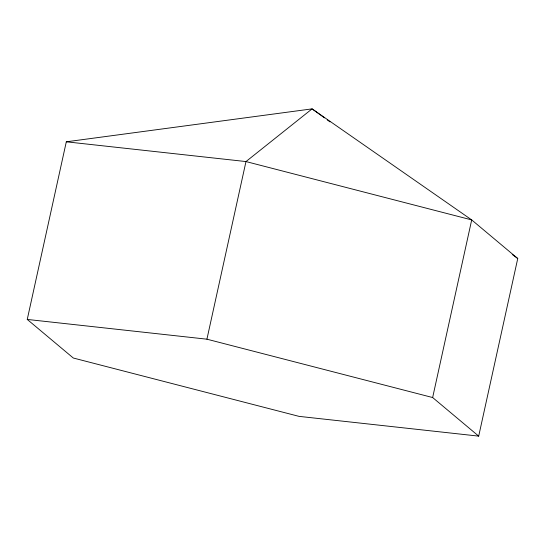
<?xml version="1.0" encoding="UTF-8"?>
<svg xmlns="http://www.w3.org/2000/svg" width="545" height="545" viewBox="0 0 545 545"><rect width="100%" height="100%" fill="white"/><g stroke="black" fill="none" stroke-linecap="round" stroke-linejoin="round"><path stroke-width="0.82" d="M27.25 319.431L66.306 141.802L312.094 108.871L471.697 219.914L517.75 258.5L478.694 436.129L299.021 416.366L73.302 358.017L27.25 319.431L206.923 339.188L432.648 397.537L478.694 436.129M206.923 339.188L245.979 161.565L312.094 108.871L324.479 117.877M432.648 397.537L471.697 219.914L245.979 161.565L66.306 141.802M327.225 119.88L329.977 121.882M512.245 254.501L517.75 258.5"/></g></svg>
